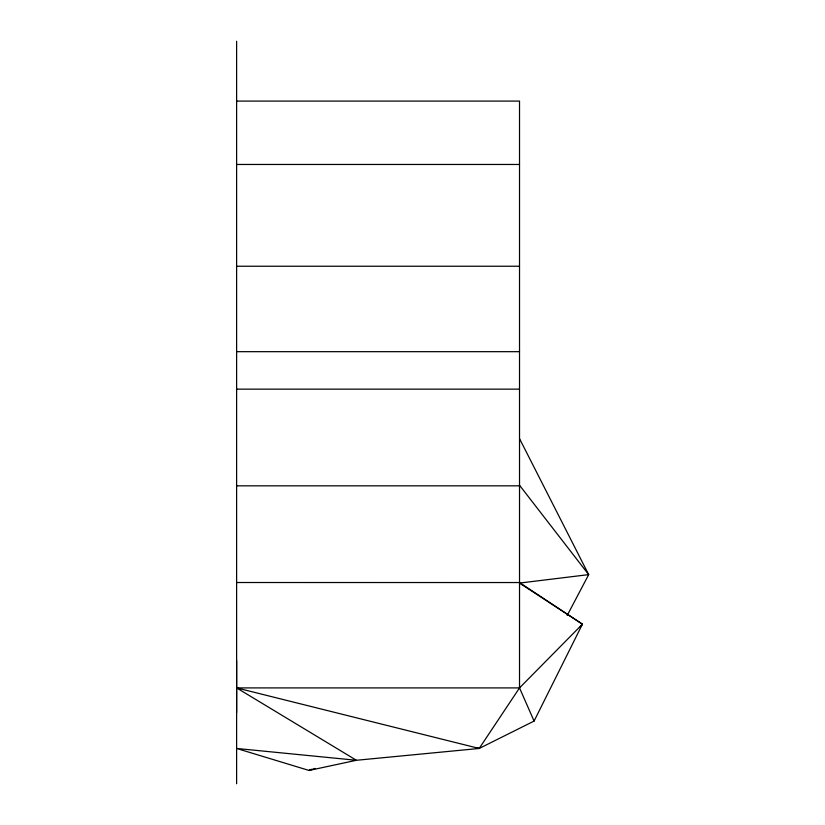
<?xml version="1.0" encoding="UTF-8"?>
<svg xmlns="http://www.w3.org/2000/svg" width="825" height="825" viewBox="0 0 825 825"><rect width="100%" height="100%" fill="white"/><g stroke="black" fill="none" stroke-linecap="round" stroke-linejoin="round"><path stroke-width="1.24" d="M236.62 712.511L236.62 660.66M519.523 438.622L588.689 574.623L519.523 583.069L582.429 624.174L519.523 687.906L236.62 687.906L356.41 760.279L236.62 748.461L309.055 770.457L356.41 760.279L479.201 748.461L534.084 721.071L582.429 624.174L519.523 582.543L236.62 582.512M567.218 615.419L588.689 574.623L519.523 485.244M236.62 687.906L479.201 748.461L519.523 687.906L519.523 101.083L236.62 101.083M580.099 627.217L582.429 624.174M311.293 769.23L309.055 770.457L315.088 768.405M236.62 164.464L519.523 164.464M236.62 266.238L519.523 266.238M236.62 351.677L519.523 351.677M236.62 389.142L519.523 389.142M236.62 485.832L519.523 485.832M476.767 747.728L479.201 748.461M519.523 687.906L534.084 721.071M236.62 41.25L236.62 783.75"/></g></svg>
